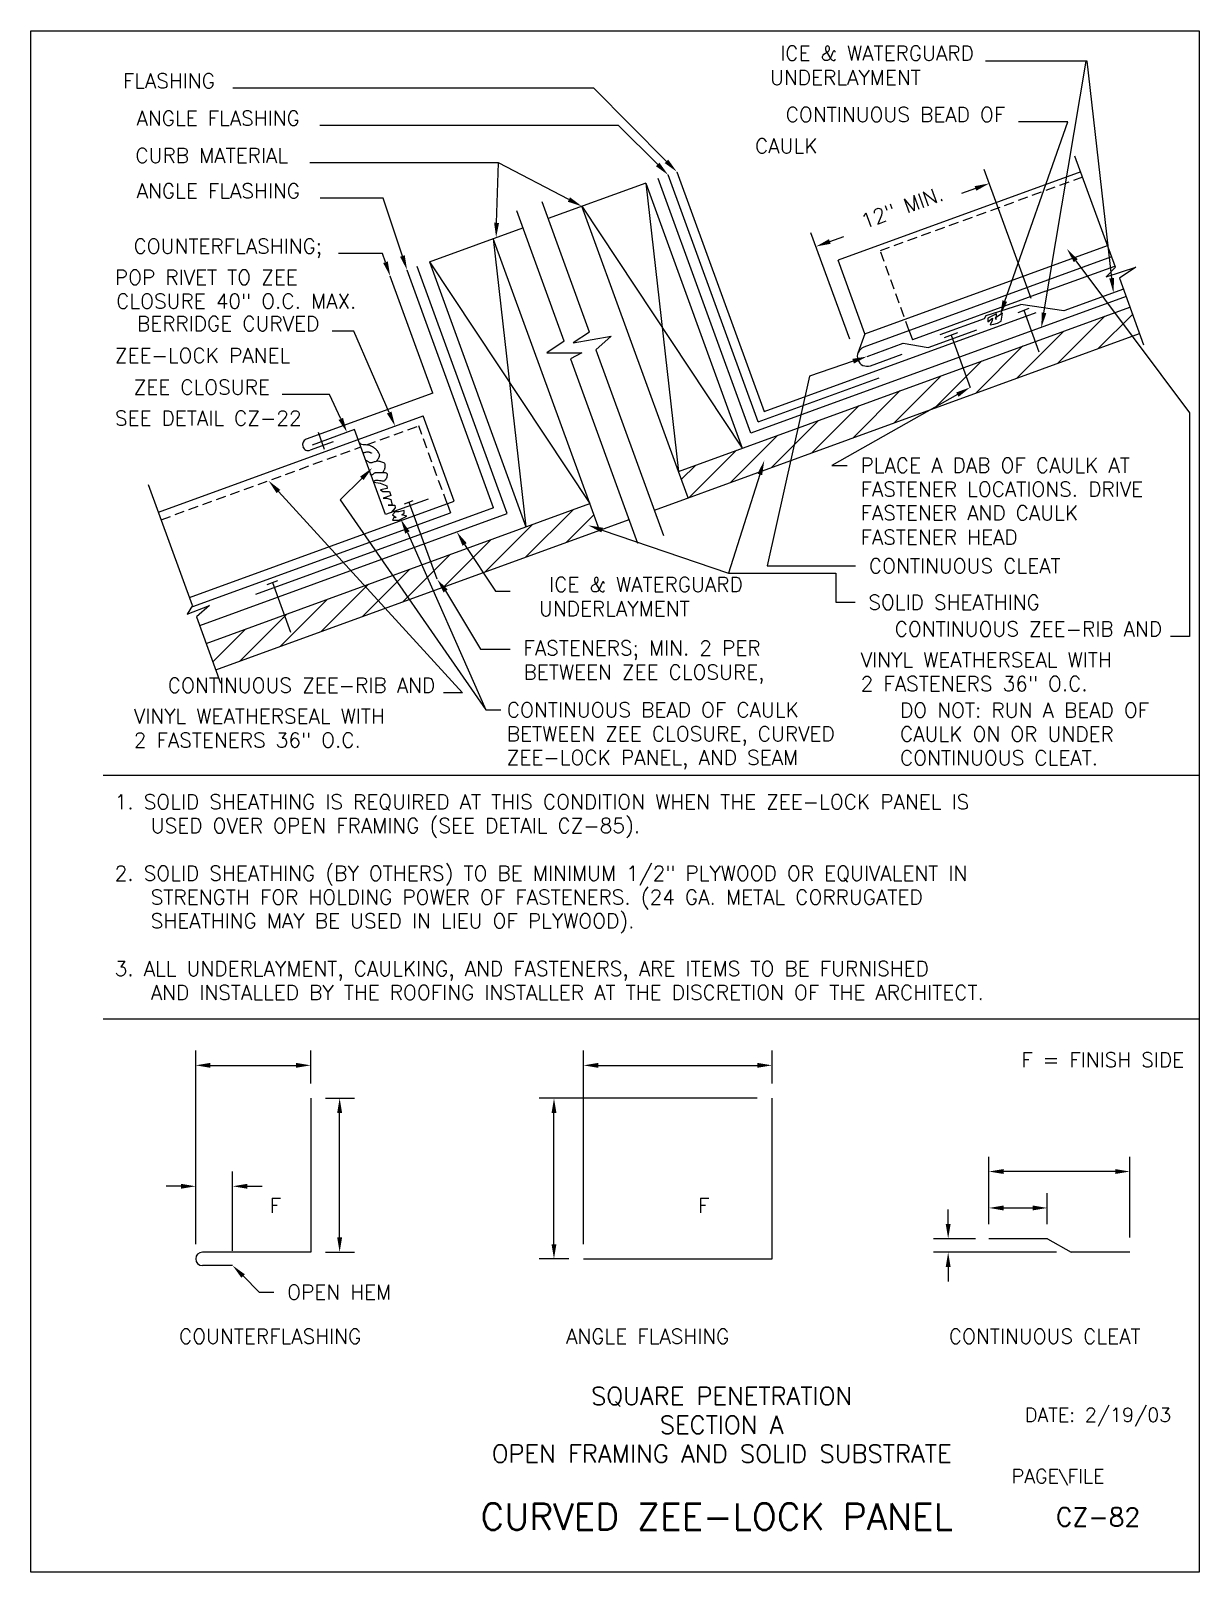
# Model space of a CAD drawing. Extents: x 0 to 25.8, y 0 to 34.
import ezdxf
from ezdxf.enums import TextEntityAlignment as Align

# ---------------------------------------------------------------- set-up
doc = ezdxf.new("R2010")
doc.units = 0
doc.header["$LTSCALE"] = 0.433323
doc.header["$MEASUREMENT"] = 0
doc.linetypes.add('HIDDENX2', pattern=[0.75, 0.5, -0.25])
doc.layers.get('0').update_dxf_attribs({"linetype": 'CONTINUOUS'})
for name, color, linetype in [('BORDER', 7, 'CONTINUOUS'), ('CMP-FLSH', 7, 'CONTINUOUS'), ('DIM-TXT', 7, 'CONTINUOUS'), ('STRCTR', 7, 'CONTINUOUS')]:
    doc.layers.add(name, color=color, linetype=linetype)
doc.styles.add('ROMANS', font='romans', dxfattribs={"height": 0.325})

# ---------------------------------------------------------------- blocks, each defined once
blk = doc.blocks.new('*X0')
at = {"color": 0, "linetype": 'CONTINUOUS'}
for p, q in [((55.816, 29.963), (56.862, 31.008)), ((56.72, 30.292), (57.477, 31.049)), ((54.913, 29.634), (55.959, 30.68)), ((57.623, 30.62), (57.631, 30.628)), ((54.01, 29.305), (55.055, 30.351)), ((53.106, 28.976), (54.152, 30.022)), ((52.203, 28.648), (53.249, 29.693)), ((51.3, 28.319), (52.346, 29.365)), ((50.397, 27.99), (51.442, 29.036)), ((49.493, 27.661), (50.539, 28.707)), ((48.59, 27.333), (49.636, 28.378)), ((47.687, 27.004), (48.732, 28.05)), ((47.511, 27.403), (47.829, 27.721)), ((44.073, 25.689), (45.119, 26.734)), ((44.977, 26.017), (45.58, 26.621)), ((43.17, 25.36), (44.216, 26.406)), ((42.267, 25.031), (43.313, 26.077)), ((41.364, 24.702), (42.409, 25.748)), ((40.46, 24.374), (41.506, 25.419)), ((39.557, 24.045), (40.603, 25.091)), ((38.654, 23.716), (39.699, 24.762)), ((37.75, 23.387), (38.796, 24.433)), ((37.166, 23.378), (37.893, 24.104))]:
    blk.add_line(p, q, dxfattribs=at)

msp = doc.modelspace()

# ---------------------------------------------------------------- linework, layer by layer
at = {"color": 5, "linetype": 'CONTINUOUS'}
for p, q in [((0, 0), (0, 34.028)), ((0, 34.028), (25.805, 34.028)), ((25.805, 34.028), (25.805, 0)), ((25.805, 0), (0, 0))]:
    msp.add_line(p, q, dxfattribs=at)
at = {"layer": 'BORDER', "color": 5, "linetype": 'CONTINUOUS'}
for p, q in [((1.595, 17.595), (25.805, 17.595)), ((1.595, 12.215), (25.805, 12.215))]:
    msp.add_line(p, q, dxfattribs=at)
at = {"layer": 'CMP-FLSH', "color": 6, "linetype": 'CONTINUOUS'}
for p, q in [((15.902, 25.146), (13.856, 30.766)), ((10.518, 23.369), (8.531, 28.828)), ((24.131, 28.325), (22.815, 27.846)), ((24.19, 28.162), (15.902, 25.146)), ((21.103, 27.745), (21.865, 27.989)), ((21.804, 27.812), (22.053, 27.903)), ((22.815, 27.846), (21.865, 27.989)), ((20.087, 27.321), (21.06, 27.675)), ((21.06, 27.675), (21.103, 27.745)), ((21.929, 27.857), (22.261, 26.944)), ((20.178, 27.257), (20.478, 27.366)), ((20.328, 27.311), (20.748, 26.157)), ((6.343, 25.165), (6.478, 24.794)), ((8.256, 23.588), (8.448, 23.658)), ((8.352, 23.623), (8.97, 21.926)), ((3.73, 20.898), (10.518, 23.369)), ((5.217, 21.807), (5.455, 21.894)), ((5.336, 21.851), (5.736, 20.754))]:
    msp.add_line(p, q, dxfattribs=at)
at = {"layer": 'CMP-FLSH', "color": 1, "linetype": 'CONTINUOUS'}
for p, q in [((16.061, 25.394), (14.077, 30.846)), ((14.268, 30.916), (16.194, 25.623)), ((23.188, 30.914), (17.83, 28.964)), ((18.422, 27.338), (23.78, 29.288)), ((18.422, 27.338), (17.83, 28.964)), ((23.872, 29.035), (18.395, 27.041)), ((8.879, 26.028), (7.938, 28.612)), ((10.222, 23.494), (8.31, 28.747)), ((22.414, 28.277), (23.945, 28.834)), ((22.414, 28.277), (19.474, 27.206)), ((16.194, 25.623), (22.206, 27.811)), ((18.422, 27.338), (18.266, 26.912)), ((19.4, 27.408), (19.474, 27.206)), ((19.821, 27.037), (20.892, 27.429)), ((18.469, 26.838), (19.266, 27.13)), ((18.544, 26.635), (19.242, 26.892)), ((19.266, 27.13), (19.821, 27.037)), ((16.061, 25.394), (18.738, 26.368)), ((8.879, 26.028), (6.083, 25.01)), ((2.82, 23.4), (8.662, 25.527)), ((9.347, 23.647), (8.662, 25.527)), ((7.151, 25.226), (6.212, 24.884)), ((7.835, 23.347), (7.151, 25.226)), ((6.678, 24.951), (6.171, 24.767)), ((3.504, 21.521), (9.347, 23.647)), ((10.222, 23.494), (4.962, 21.58)), ((8.775, 23.689), (7.835, 23.347)), ((9.193, 23.592), (9.268, 23.386)), ((3.579, 21.315), (9.268, 23.386)), ((6.181, 10.463), (6.181, 7.064)), ((16.371, 6.916), (16.371, 10.463)), ((22.456, 7.36), (21.161, 7.36)), ((22.456, 7.36), (22.98, 7.064)), ((6.181, 7.064), (3.789, 7.064)), ((12.207, 6.916), (16.371, 6.916)), ((24.275, 7.064), (22.98, 7.064)), ((4.458, 6.769), (3.789, 6.769))]:
    msp.add_line(p, q, dxfattribs=at)
at = {"layer": 'CMP-FLSH', "color": 9, "linetype": 'HIDDENX2'}
for p, q in [((23.231, 30.797), (18.759, 29.169)), ((19.4, 27.408), (18.759, 29.169)), ((7.412, 24.885), (8.569, 25.306)), ((9.193, 23.592), (8.569, 25.306)), ((2.88, 23.235), (7.292, 24.841))]:
    msp.add_line(p, q, dxfattribs=at)
at = {"layer": 'CMP-FLSH', "color": 6, "linetype": 'CONTINUOUS'}
for points in [[(21.35, 27.576, 0), (21.431, 27.617, 0), (21.462, 27.797, 0), (21.296, 27.687, 0), (21.323, 27.658, 0), (21.328, 27.783, 0), (21.139, 27.686, 0), (21.135, 27.604, 0), (21.243, 27.687, 0), (21.234, 27.631, 0), (21.189, 27.534, 0), (21.269, 27.548, 0), (21.35, 27.576, 0)], [(7.637, 24.535, 0), (7.647, 24.543, 0), (7.658, 24.555, 0), (7.668, 24.568, 0), (7.678, 24.584, 0), (7.687, 24.6, 0), (7.695, 24.617, 0), (7.701, 24.634, 0), (7.704, 24.649, 0), (7.705, 24.662, 0), (7.703, 24.675, 0), (7.697, 24.69, 0), (7.689, 24.706, 0), (7.679, 24.722, 0), (7.668, 24.737, 0), (7.656, 24.752, 0), (7.644, 24.766, 0), (7.633, 24.779, 0), (7.623, 24.789, 0), (7.612, 24.798, 0), (7.598, 24.809, 0), (7.583, 24.82, 0), (7.566, 24.83, 0), (7.549, 24.841, 0), (7.532, 24.851, 0), (7.515, 24.859, 0), (7.5, 24.867, 0), (7.486, 24.873, 0), (7.465, 24.879, 0), (7.438, 24.883, 0), (7.407, 24.885, 0), (7.374, 24.887, 0), (7.342, 24.89, 0), (7.313, 24.895, 0), (7.29, 24.902, 0), (7.273, 24.913, 0), (7.267, 24.93, 0)], [(7.335, 24.704, 0), (7.346, 24.709, 0), (7.358, 24.715, 0), (7.372, 24.719, 0), (7.388, 24.723, 0), (7.403, 24.727, 0), (7.419, 24.73, 0), (7.434, 24.732, 0), (7.447, 24.733, 0), (7.459, 24.732, 0), (7.466, 24.731, 0), (7.475, 24.728, 0), (7.485, 24.724, 0), (7.495, 24.72, 0), (7.505, 24.715, 0), (7.513, 24.711, 0), (7.521, 24.708, 0), (7.525, 24.705, 0), (7.527, 24.704, 0)], [(7.765, 24.268, 0), (7.772, 24.275, 0), (7.779, 24.284, 0), (7.786, 24.295, 0), (7.793, 24.306, 0), (7.8, 24.317, 0), (7.806, 24.329, 0), (7.811, 24.34, 0), (7.816, 24.351, 0), (7.819, 24.36, 0), (7.821, 24.37, 0), (7.824, 24.382, 0), (7.826, 24.396, 0), (7.827, 24.41, 0), (7.828, 24.424, 0), (7.828, 24.438, 0), (7.826, 24.451, 0), (7.823, 24.462, 0), (7.819, 24.471, 0), (7.808, 24.481, 0), (7.794, 24.491, 0), (7.776, 24.5, 0), (7.756, 24.507, 0), (7.734, 24.513, 0), (7.713, 24.518, 0), (7.693, 24.522, 0), (7.674, 24.524, 0), (7.658, 24.526, 0), (7.643, 24.525, 0), (7.626, 24.521, 0), (7.607, 24.516, 0), (7.587, 24.51, 0), (7.568, 24.503, 0), (7.548, 24.497, 0), (7.529, 24.492, 0), (7.512, 24.489, 0), (7.497, 24.489, 0), (7.488, 24.491, 0), (7.478, 24.496, 0), (7.467, 24.503, 0), (7.455, 24.511, 0), (7.444, 24.519, 0), (7.433, 24.526, 0), (7.422, 24.532, 0), (7.412, 24.535, 0), (7.402, 24.536, 0), (7.401, 24.536, 0), (7.399, 24.535, 0), (7.397, 24.533, 0), (7.396, 24.532, 0), (7.394, 24.53, 0), (7.392, 24.528, 0), (7.391, 24.527, 0), (7.39, 24.526, 0), (7.39, 24.526, 0)], [(7.573, 24.066, 0), (7.575, 24.07, 0), (7.577, 24.075, 0), (7.58, 24.08, 0), (7.584, 24.085, 0), (7.588, 24.089, 0), (7.592, 24.094, 0), (7.596, 24.097, 0), (7.601, 24.1, 0), (7.604, 24.103, 0), (7.623, 24.108, 0), (7.646, 24.108, 0), (7.672, 24.106, 0), (7.699, 24.102, 0), (7.727, 24.097, 0), (7.755, 24.094, 0), (7.78, 24.093, 0), (7.802, 24.095, 0), (7.819, 24.103, 0), (7.83, 24.112, 0), (7.841, 24.126, 0), (7.851, 24.143, 0), (7.861, 24.162, 0), (7.869, 24.182, 0), (7.874, 24.202, 0), (7.877, 24.22, 0), (7.877, 24.237, 0), (7.873, 24.25, 0), (7.866, 24.257, 0), (7.857, 24.261, 0), (7.845, 24.265, 0), (7.831, 24.266, 0), (7.817, 24.267, 0), (7.802, 24.268, 0), (7.788, 24.268, 0), (7.776, 24.268, 0), (7.765, 24.268, 0), (7.75, 24.269, 0), (7.733, 24.271, 0), (7.714, 24.272, 0), (7.695, 24.273, 0), (7.674, 24.273, 0), (7.654, 24.273, 0), (7.636, 24.273, 0), (7.619, 24.271, 0), (7.604, 24.268, 0), (7.596, 24.265, 0), (7.586, 24.259, 0), (7.576, 24.252, 0), (7.566, 24.244, 0), (7.556, 24.236, 0), (7.545, 24.229, 0), (7.535, 24.223, 0), (7.526, 24.22, 0), (7.517, 24.22, 0), (7.514, 24.222, 0), (7.511, 24.225, 0), (7.508, 24.229, 0), (7.505, 24.233, 0), (7.503, 24.238, 0), (7.5, 24.243, 0), (7.499, 24.246, 0), (7.498, 24.249, 0), (7.497, 24.25, 0)], [(7.573, 24.066, 0), (7.716, 24.043, 0), (7.863, 23.982, 0), (7.873, 23.922, 0), (7.726, 23.891, 0), (7.775, 23.861, 0), (7.922, 23.861, 0), (7.952, 23.77, 0), (7.784, 23.709, 0), (7.863, 23.709, 0), (7.952, 23.679, 0), (7.981, 23.558, 0), (7.893, 23.558, 0), (8.04, 23.558, 0), (8.05, 23.497, 0), (7.956, 23.391, 0)], [(8.128, 23.406, 0), (8.05, 23.406, 0), (7.991, 23.345, 0), (8.069, 23.285, 0), (8.02, 23.285, 0), (7.991, 23.224, 0), (8.128, 23.224, 0), (8.305, 23.315, 0), (8.197, 23.345, 0), (8.246, 23.376, 0), (8.246, 23.436, 0), (8.128, 23.406, 0)]]:
    msp.add_polyline3d(points, dxfattribs=at)
at = {"layer": 'CMP-FLSH', "color": 1, "linetype": 'CONTINUOUS'}
for centre, radius, start, end in [((18.469, 26.838), 0.216, 110.126, 290.126), ((6.126, 24.893), 0.125, 110.0026, 199.9989), ((6.129, 24.884), 0.125, 199.9993, 290.0006), ((3.789, 6.916), 0.148, 90, 270)]:
    msp.add_arc(centre, radius, start, end, dxfattribs=at)
at = {"layer": 'DIM-TXT', "color": 3, "linetype": 'CONTINUOUS'}
for p, q in [((23.334, 33.355), (21.087, 33.355)), ((22.377, 27.802), (23.312, 33.355)), ((23.873, 28.567), (23.334, 33.355)), ((12.434, 32.762), (4.459, 32.762)), ((14.039, 31.146), (12.434, 32.762)), ((21.511, 28.06), (22.906, 32.016)), ((22.906, 32.016), (21.813, 32.016)), ((12.982, 31.934), (6.381, 31.934)), ((13.846, 31.075), (12.982, 31.934)), ((10.327, 31.111), (6.162, 31.111)), ((10.287, 29.788), (10.331, 31.111)), ((11.884, 30.303), (10.327, 31.111)), ((22.095, 28.116), (21.058, 30.964)), ((7.785, 30.33), (6.39, 30.33)), ((8.208, 29.056), (7.785, 30.33)), ((20.864, 30.547), (20.558, 30.436)), ((18.086, 27.221), (17.231, 29.571)), ((17.647, 29.377), (17.953, 29.488)), ((7.768, 29.113), (6.796, 29.113)), ((7.833, 28.92), (7.768, 29.113)), ((23.078, 28.952), (25.592, 25.594)), ((7.132, 27.4), (6.654, 27.4)), ((7.915, 25.6), (7.132, 27.4)), ((18.161, 26.734), (17.201, 26.407)), ((17.201, 26.407), (16.263, 22.213)), ((6.597, 25.998), (5.549, 25.998)), ((6.846, 25.46), (6.597, 25.998)), ((20.466, 25.997), (17.691, 24.435)), ((25.592, 25.594), (25.592, 20.66)), ((16.101, 24.235), (15.406, 22.057)), ((17.691, 24.435), (18.032, 24.435)), ((5.469, 23.858), (9.538, 19.416)), ((7.311, 24.148), (6.836, 23.673)), ((6.836, 23.673), (10.047, 19.037)), ((8.317, 22.954), (10.047, 19.037)), ((12.619, 23.006), (15.406, 22.057)), ((9.581, 22.69), (10.262, 21.658)), ((16.263, 22.213), (18.217, 22.213)), ((15.406, 22.057), (17.782, 22.057)), ((17.782, 22.057), (17.782, 21.418)), ((9.16, 21.662), (9.929, 20.374)), ((10.262, 21.658), (10.587, 21.658)), ((17.782, 21.418), (18.204, 21.418)), ((25.592, 20.66), (25.17, 20.66)), ((9.929, 20.374), (10.587, 20.374)), ((9.538, 19.416), (9.112, 19.416)), ((10.047, 19.037), (10.382, 19.037)), ((3.642, 7.241), (3.642, 11.514)), ((6.181, 10.788), (6.181, 11.514)), ((12.207, 7.241), (12.207, 11.514)), ((16.371, 10.788), (16.371, 11.514)), ((3.967, 11.189), (5.856, 11.189)), ((12.532, 11.189), (16.046, 11.189)), ((6.506, 10.463), (7.146, 10.463)), ((16.046, 10.463), (11.23, 10.463)), ((6.821, 7.389), (6.821, 10.138)), ((11.555, 7.241), (11.555, 10.138)), ((21.161, 7.684), (21.161, 9.17)), ((24.275, 7.389), (24.275, 9.17)), ((3.317, 8.519), (2.992, 8.519)), ((4.458, 7.094), (4.458, 8.844)), ((4.783, 8.519), (5.108, 8.519)), ((23.95, 8.845), (21.486, 8.845)), ((22.45, 7.685), (22.45, 8.366)), ((20.261, 7.685), (20.261, 8.01)), ((21.486, 8.041), (22.125, 8.041)), ((20.866, 7.36), (19.936, 7.36)), ((6.506, 7.064), (7.146, 7.064)), ((11.882, 6.916), (11.23, 6.916)), ((22.652, 7.064), (19.936, 7.064)), ((4.688, 6.539), (5.043, 6.183)), ((20.261, 6.739), (20.261, 6.414)), ((5.043, 6.183), (5.368, 6.183))]:
    msp.add_line(p, q, dxfattribs=at)
for points in [[(13.885, 31.114), (13.808, 31.037), (14.077, 30.846)], [(14.077, 31.184), (14, 31.108), (14.268, 30.916)], [(20.845, 30.598), (20.882, 30.497), (21.169, 30.659)], [(11.909, 30.351), (11.859, 30.255), (12.172, 30.153)], [(10.341, 29.786), (10.233, 29.79), (10.277, 29.463)], [(17.629, 29.428), (17.666, 29.326), (17.342, 29.266)], [(7.885, 28.937), (7.782, 28.902), (7.938, 28.612)], [(8.259, 29.073), (8.156, 29.039), (8.31, 28.747)], [(23.035, 28.92), (23.122, 28.985), (22.883, 29.213)], [(23.927, 28.574), (23.819, 28.561), (23.911, 28.245)], [(21.563, 28.044), (21.46, 28.077), (21.413, 27.75)], [(22.43, 27.793), (22.324, 27.812), (22.321, 27.482)], [(18.144, 26.785), (18.179, 26.682), (18.469, 26.838)], [(20.439, 26.044), (20.492, 25.949), (20.748, 26.157)], [(7.965, 25.622), (7.866, 25.579), (8.045, 25.302)], [(6.895, 25.483), (6.797, 25.437), (6.983, 25.165)], [(16.049, 24.251), (16.152, 24.218), (16.2, 24.544)], [(7.273, 24.186), (7.349, 24.11), (7.541, 24.378)], [(5.429, 23.821), (5.509, 23.894), (5.249, 24.097)], [(8.268, 22.93), (8.365, 22.978), (8.172, 23.245)], [(9.535, 22.661), (9.627, 22.718), (9.409, 22.965)], [(12.602, 22.955), (12.637, 23.057), (12.311, 23.111)], [(9.116, 21.63), (9.204, 21.694), (8.97, 21.926)], [(3.967, 11.243), (3.967, 11.135), (3.642, 11.189)], [(5.856, 11.243), (5.856, 11.135), (6.181, 11.189)], [(12.532, 11.243), (12.532, 11.135), (12.207, 11.189)], [(16.046, 11.243), (16.046, 11.135), (16.371, 11.189)], [(6.767, 10.138), (6.875, 10.138), (6.821, 10.463)], [(11.501, 10.138), (11.609, 10.138), (11.555, 10.463)], [(21.486, 8.899), (21.486, 8.791), (21.161, 8.845)], [(23.95, 8.899), (23.95, 8.791), (24.275, 8.845)], [(3.317, 8.573), (3.317, 8.465), (3.642, 8.519)], [(4.783, 8.573), (4.783, 8.465), (4.458, 8.519)], [(21.486, 8.095), (21.486, 7.986), (21.161, 8.041)], [(22.125, 8.095), (22.125, 7.986), (22.45, 8.041)], [(20.207, 7.685), (20.315, 7.685), (20.261, 7.36)], [(6.767, 7.389), (6.875, 7.389), (6.821, 7.064)], [(11.501, 7.241), (11.609, 7.241), (11.555, 6.916)], [(20.207, 6.739), (20.315, 6.739), (20.261, 7.064)], [(4.65, 6.5), (4.726, 6.577), (4.458, 6.769)]]:
    msp.add_solid(points, dxfattribs=at)
at = {"layer": 'STRCTR', "color": 2, "linetype": 'CONTINUOUS'}
for p, q in [((23.953, 28.813), (23.062, 31.262)), ((11.78, 27.174), (10.732, 30.054)), ((12.34, 27.378), (11.293, 30.253)), ((23.953, 28.813), (23.75, 28.595)), ((23.75, 28.595), (24.407, 28.81)), ((24.407, 28.81), (24.042, 28.569)), ((24.042, 28.569), (24.578, 27.095)), ((12.34, 27.378), (11.977, 27.141)), ((11.977, 27.141), (12.82, 27.29)), ((12.82, 27.29), (12.482, 26.987)), ((11.78, 27.174), (11.399, 26.918)), ((11.399, 26.918), (12.17, 26.918)), ((12.17, 26.918), (11.922, 26.783)), ((12.482, 26.987), (13.976, 22.884)), ((11.922, 26.783), (13.402, 22.719)), ((3.57, 21.338), (2.6, 24.003)), ((3.451, 21.149), (3.943, 21.339)), ((3.57, 21.338), (3.451, 21.149)), ((3.943, 21.339), (3.659, 21.093)), ((3.659, 21.093), (4.192, 19.629))]:
    msp.add_line(p, q, dxfattribs=at)
at = {"layer": 'STRCTR', "color": 4, "linetype": 'CONTINUOUS'}
for p, q in [((13.582, 30.666), (11.428, 29.882)), ((13.582, 30.666), (15.712, 24.814)), ((13.582, 30.666), (14.302, 24.301)), ((14.302, 24.301), (12.172, 30.153)), ((12.172, 30.153), (15.712, 24.814)), ((8.805, 28.928), (10.869, 29.678)), ((12.345, 23.589), (10.215, 29.441)), ((10.215, 29.441), (10.935, 23.076)), ((8.805, 28.928), (10.935, 23.076)), ((8.805, 28.928), (12.345, 23.589)), ((14.302, 24.301), (24.274, 27.93)), ((13.772, 23.443), (24.488, 27.343)), ((14.516, 23.714), (14.302, 24.301)), ((3.873, 20.505), (12.345, 23.589)), ((12.559, 23.001), (12.345, 23.589)), ((4.087, 19.918), (13.212, 23.239))]:
    msp.add_line(p, q, dxfattribs=at)

# ---------------------------------------------------------------- block references
msp.add_blockref('*X0', (-33.144, -3.281), dxfattribs=at)

# ---------------------------------------------------------------- texts
at = {"layer": 'BORDER', "color": 3, "linetype": 'CONTINUOUS', "style": 'ROMANS'}
for s, height, p in [('SQUARE PENETRATION', 0.39358, (15.258, 3.693)), ('SECTION A', 0.3936, (15.258, 3.055)), ('OPEN FRAMING AND SOLID SUBSTRATE', 0.39358, (15.258, 2.418))]:
    msp.add_text(s, height=height, dxfattribs=at).set_placement(p, align=Align.CENTER)
msp.add_text('DATE: 2/19/03', height=0.30907, dxfattribs=at).set_placement((23.571, 3.453), align=Align.MIDDLE)
msp.add_text('PAGE\\FILE', height=0.3091, dxfattribs=at).set_placement((21.661, 1.966))
at = {"layer": 'BORDER', "color": 5, "style": 'ROMANS'}
msp.add_text('CURVED ZEE-LOCK PANEL', height=0.58515, dxfattribs=at).set_placement((15.148, 1.226), align=Align.MIDDLE)
at = {"layer": 'BORDER', "color": 2, "linetype": 'CONTINUOUS', "style": 'ROMANS'}
msp.add_text('CZ-82', height=0.4062, dxfattribs=at).set_placement((23.571, 1.219), align=Align.MIDDLE)
at = {"layer": 'DIM-TXT', "color": 3, "linetype": 'CONTINUOUS', "style": 'ROMANS'}
for s, p in [('ICE & WATERGUARD', (20.827, 33.37)), ('FLASHING', (4.066, 32.762)), ('UNDERLAYMENT', (19.656, 32.835)), ('CONTINUOUS BEAD OF', (21.52, 32.016)), ('ANGLE FLASHING', (5.941, 31.934)), ('CURB MATERIAL', (5.68, 31.111)), ('ANGLE FLASHING', (5.945, 30.33)), ('COUNTERFLASHING;', (6.433, 29.113)), ('BERRIDGE CURVED', (6.37, 27.4)), ('ZEE CLOSURE', (5.28, 25.998)), ('ICE & WATERGUARD', (15.724, 21.643)), ('UNDERLAYMENT', (14.552, 21.108)), ('CONTINUOUS ZEE-RIB AND', (24.985, 20.66)), ('CONTINUOUS ZEE-RIB AND', (8.931, 19.416)), ('F = FINISH SIDE', (25.471, 11.151))]:
    msp.add_text(s, height=0.325, dxfattribs=at).set_placement(p, align=Align.RIGHT)
for s, p in [('CAULK', (15.995, 31.324)), ('POP RIVET TO ZEE', (1.857, 28.423)), ('CLOSURE 40" O.C. MAX.', (1.885, 27.897)), ('ZEE-LOCK PANEL', (1.857, 26.699)), ('SEE DETAIL CZ-22', (1.857, 25.313)), ('PLACE A DAB OF CAULK AT', (18.325, 24.273)), ('FASTENER LOCATIONS. DRIVE', (18.325, 23.747)), ('FASTENER AND CAULK', (18.325, 23.221)), ('FASTENER HEAD', (18.325, 22.689)), ('CONTINUOUS CLEAT', (18.51, 22.051)), ('SOLID SHEATHING', (18.497, 21.248)), ('FASTENERS; MIN. 2 PER', (10.88, 20.24)), ('VINYL WEATHERSEAL WITH', (18.329, 19.978)), ('BETWEEN ZEE CLOSURE,', (10.883, 19.707)), ('2 FASTENERS 36" O.C.', (18.329, 19.452)), ('VINYL WEATHERSEAL WITH', (2.275, 18.734)), ('CONTINUOUS BEAD OF CAULK', (10.513, 18.874)), ('2 FASTENERS 36" O.C.', (2.275, 18.208)), ('BETWEEN ZEE CLOSURE, CURVED', (10.512, 18.347)), ('ZEE-LOCK PANEL, AND SEAM', (10.512, 17.821)), ('1. SOLID SHEATHING IS REQUIRED AT THIS CONDITION WHEN THE ZEE-LOCK PANEL IS', (1.852, 16.845)), ('USED OVER OPEN FRAMING (SEE DETAIL CZ-85).', (2.649, 16.318)), ('2. SOLID SHEATHING (BY OTHERS) TO BE MINIMUM 1/2" PLYWOOD OR EQUIVALENT IN', (1.852, 15.266)), ('STRENGTH FOR HOLDING POWER OF FASTENERS. (24 GA. METAL CORRUGATED', (2.649, 14.74)), ('SHEATHING MAY BE USED IN LIEU OF PLYWOOD).', (2.649, 14.214)), ('3. ALL UNDERLAYMENT, CAULKING, AND FASTENERS, ARE ITEMS TO BE FURNISHED', (1.852, 13.161)), ('AND INSTALLED BY THE ROOFING INSTALLER AT THE DISCRETION OF THE ARCHITECT.', (2.649, 12.635)), ('F', (5.277, 7.935)), ('F', (14.736, 7.935)), ('OPEN HEM', (5.661, 6.02))]:
    msp.add_text(s, height=0.325, dxfattribs=at).set_placement(p)
msp.add_text('12" MIN.', height=0.325, rotation=20, dxfattribs=at).set_placement((19.297, 29.977), align=Align.CENTER)
at = {"layer": 'DIM-TXT', "color": 4, "linetype": 'CONTINUOUS', "style": 'ROMANS'}
for s, p in [('DO NOT: RUN A BEAD OF', (19.197, 18.867)), ('CAULK ON OR UNDER', (19.197, 18.341)), ('CONTINUOUS CLEAT.', (19.197, 17.815))]:
    msp.add_text(s, height=0.325, dxfattribs=at).set_placement(p)
for s, p in [('COUNTERFLASHING', (5.285, 5.044)), ('ANGLE FLASHING', (13.624, 5.044)), ('CONTINUOUS CLEAT', (22.393, 5.044))]:
    msp.add_text(s, height=0.325, dxfattribs=at).set_placement(p, align=Align.CENTER)

doc.saveas('drawing.dxf')
